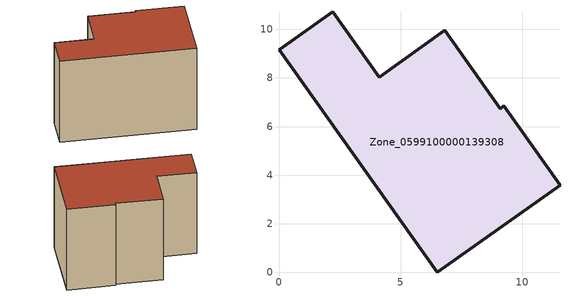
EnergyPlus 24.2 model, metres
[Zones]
Zone_0599100000139308
 floor ground (C_G): 0,9.16 2.21,10.72 4.12,8.03 6.83,9.96 9.1,6.73 9.25,6.84 11.56,3.58 6.51,0 z1.66
 wall outside (C_F): 6.51,0 11.56,3.58 9.25,6.84 9.1,6.73 6.83,9.96 4.12,8.03 2.21,10.72 0,9.16 6.51,0 z1.66:9.54
 roof outside (C_R): 2.21,10.72 0,9.16 6.51,0 11.56,3.58 9.25,6.84 9.1,6.73 6.83,9.96 4.12,8.03 z9.54
[BUILDING]
Pand.0599100000139308: North Axis=0; Terrain=City; Loads Convergence Tolerance Value=0.04; Temperature Convergence Tolerance Value=0.4; Solar Distribution=FullExterior; Maximum Number of Warmup Days=25; Minimum Number of Warmup Days=1
[Site:Location]
Rotterdam.The.Hague.AP_ZH_NLD Design_Conditions: Latitude=51.96; Longitude=4.45; Time Zone=1; Elevation=-4.5
[SITE:GROUNDTEMPERATURE:BUILDINGSURFACE]
18, 18, 18, 18, 18, 18, 18, 18, 18, 18, 18, 18
[MATERIAL] Thermal Absorptance=0.9; Solar Absorptance=0.7; Visible Absorptance=0.7
Name | Roughness | Thickness | Conductivity | Density | Specific Heat
G.TI.1975-1991 | MediumSmooth | 0.15 | 0.288461 | 540 | 1210
F.TI.1975-1991 | Rough | 0.3 | 0.230769 | 1920 | 840
R.TI.1975-1991 | MediumRough | 0.2 | 0.153846 | 1500 | 1000
[CONSTRUCTION]
C_G: G.TI.1975-1991
C_F: F.TI.1975-1991
C_R: R.TI.1975-1991
[ZONE]
Zone_0599100000139308: Type=1; Multiplier=1; Ceiling Height=Autocalculate; Volume=Autocalculate; Floor Area=autocalculate; Part of Total Floor Area=Yes
[ZONEINFILTRATION:DESIGNFLOWRATE]
Infil_Zone_0599100000139308: Zone or ZoneList or Space or SpaceList=Zone_0599100000139308; Schedule=AlwaysOn; Design Flow Rate Calculation Method=Flow/Area; Flow Rate per Floor Area=0.003; Constant Term Coefficient=1; Temperature Term Coefficient=0; Velocity Term Coefficient=0; Velocity Squared Term Coefficient=0
[HVACTEMPLATE:ZONE:IDEALLOADSAIRSYSTEM]
Zone_0599100000139308: Maximum Heating Supply Air Temperature=50; Minimum Cooling Supply Air Temperature=13; Maximum Heating Supply Air Humidity Ratio=0.0156; Minimum Cooling Supply Air Humidity Ratio=0.0077; Heating Limit=NoLimit; Cooling Limit=NoLimit; Dehumidification Control Type=ConstantSensibleHeatRatio; Cooling Sensible Heat Ratio=0.7; Dehumidification Setpoint=60; Humidification Control Type=None; Humidification Setpoint=30; Outdoor Air Method=None; Outdoor Air Flow Rate per Person=0.00944; Outdoor Air Flow Rate per Zone Floor Area=0; Outdoor Air Flow Rate per Zone=0; Demand Controlled Ventilation Type=None; Outdoor Air Economizer Type=NoEconomizer; Heat Recovery Type=None; Sensible Heat Recovery Effectiveness=0.7; Latent Heat Recovery Effectiveness=0.65
[ZONECONTROL:THERMOSTAT]
ThermostatControl_Zone_0599100000139308: Zone or ZoneList=Zone_0599100000139308; Control Type Schedule=DualSetpointControlType; Control 1=Thermostat_Zone_0599100000139308; Temperature Difference Between Cutout And Setpoint=0
[THERMOSTATSETPOINT:DUALSETPOINT]
Thermostat_Zone_0599100000139308: Heating Setpoint Temperature Schedule=HeatingSetpoint_Zone_0599100000139308; Cooling Setpoint Temperature Schedule=CoolingSetpoint_Zone_0599100000139308
[SCHEDULE:COMPACT]
HeatingSetpoint_Zone_0599100000139308: Through: 12/31, For: AllDays, Until: 24:00, 21
CoolingSetpoint_Zone_0599100000139308: Through: 12/31, For: AllDays, Until: 24:00, 24
DualSetpointControlType: Through: 12/31, For: AllDays, Until: 24:00, 4
AlwaysOn: Through: 12/31, For: AllDays, Until: 24:00, 1
